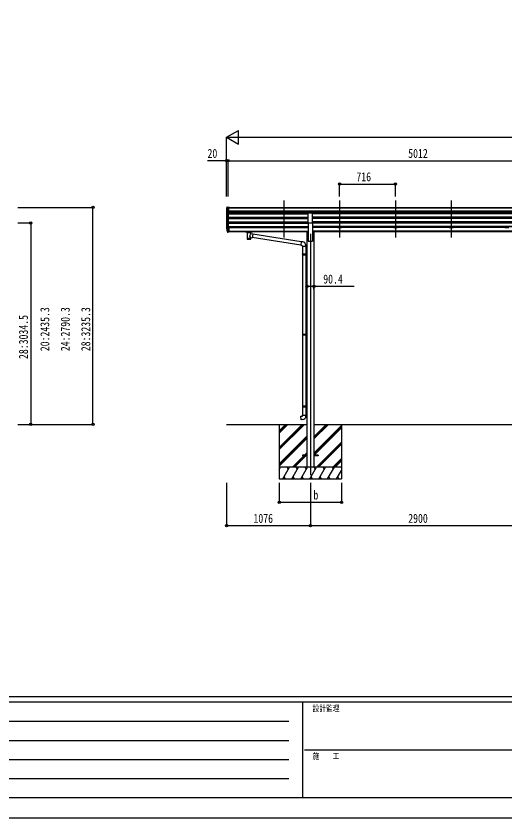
# Model space of a CAD drawing. Units: millimetres, scale not verified. Extents: x -14718 to 14718, y -10395 to 10395.
# Drawn here: x -8248 to -1968, y -10395 to -88 of the extents above; entities that cross this region are included whole.
import ezdxf
from ezdxf.enums import TextEntityAlignment as Align

# ---------------------------------------------------------------- set-up
doc = ezdxf.new("R2010")
doc.units = ezdxf.units.MM
doc.header["$LTSCALE"] = 40
for name, color, linetype in [('0-3_YKK_12', 2, 'Continuous'), ('0-4_YKK_13', 4, 'Continuous'), ('0-5_YKK_A1', 4, 'Continuous'), ('0-6_YKK_D', 6, 'Continuous'), ('0-7_YKK_ZWAK', 7, 'Continuous')]:
    doc.layers.add(name, color=color, linetype=linetype)
doc.styles.add('ＭＳ ゴシック', font='')
doc.styles.get('ＭＳ ゴシック').set_extended_font_data('MS Gothic')

msp = doc.modelspace()

# ---------------------------------------------------------------- linework, layer by layer
at = {"layer": '0-3_YKK_12'}
for p, q in [((-4807.43, -2458.1), (-4807.43, -2935.61)), ((-4091.43, -2458.1), (-4091.43, -2935.61)), ((-3375.43, -2458.1), (-3375.43, -2935.61)), ((-2659.43, -2458.1), (-2659.43, -2935.61)), ((-4467.43, -2888.93), (-4467.43, -5987.5))]:
    msp.add_line(p, q, dxfattribs=at)
at = {"layer": '0-4_YKK_13'}
for p, q in [((-5545.43, -2554.99), (-5545.43, -2555.62)), ((-5538.52, -2546.19), (-5542.59, -2551.99)), ((-5535.43, -2545.62), (-5537.76, -2545.76)), ((-5535.43, -2545.62), (-5516.93, -2545.62)), ((-5523.43, -2618.6), (-5523.43, -2545.62)), ((-5516.93, -2545.62), (-5506.93, -2545.71)), ((-5516.93, -2617.6), (-5516.93, -2545.62)), ((-5506.93, -2547.22), (-5506.93, -2545.71)), ((-5542.9, -2576.8), (-5537.58, -2579.87)), ((-5531.05, -2616.79), (-5540.06, -2601.2)), ((-5537.43, -2580.13), (-5537.43, -2596.41)), ((-5523.43, -2618.6), (-5528.64, -2618.28)), ((-5516.93, -2617.6), (-5523.43, -2617.6)), ((-4494.93, -2748.05), (-4494.93, -2616.25)), ((-4494.93, -2616.25), (-4439.93, -2616.25)), ((-4439.93, -2748.05), (-4439.93, -2616.25)), ((-4494.93, -2748.05), (-4439.93, -2748.05)), ((-5542.34, -2825.41), (-5538.46, -2833.36)), ((-5541.73, -2824.04), (-5538.46, -2831.1)), ((-5540.02, -2836.69), (-5539.68, -2841.09)), ((-5539.68, -2841.09), (-5530.87, -2864.64)), ((-5539.07, -2840.53), (-5530.87, -2856.71)), ((-5529.86, -2855.58), (-5537.62, -2840.17)), ((-5523.43, -2856.25), (-5528.56, -2856.25)), ((-5523.43, -2858.06), (-5528.28, -2858.06)), ((-5523.43, -2866), (-5528.28, -2866)), ((-5523.43, -2811.22), (-5523.43, -2866)), ((-5516.93, -2811.22), (-5523.43, -2811.22)), ((-5516.93, -2851.36), (-5523.43, -2851.36)), ((-5516.93, -2856.23), (-5523.43, -2856.23)), ((-5516.93, -2865.26), (-5523.43, -2865.26)), ((-5516.93, -2811.22), (-5516.93, -2865.26)), ((-5299.43, -2856.1), (-5299.43, -2861.86)), ((-5299.43, -2856.29), (-5299.43, -2857.83)), ((-5297.43, -2855.44), (-5214.43, -2855.44)), ((-5297.43, -2857.61), (-5214.43, -2857.61)), ((-5297.43, -2862.52), (-5282.93, -2862.52)), ((-5282.93, -2868.17), (-5282.93, -2861.62)), ((-5278.83, -2869.09), (-5278.85, -2954.53)), ((-5233.03, -2887.83), (-5233.03, -2869.09)), ((-5228.93, -2868.17), (-5228.93, -2861.62)), ((-5228.93, -2862.52), (-5214.43, -2862.52)), ((-5212.43, -2856.1), (-5212.43, -2861.86)), ((-5207.81, -2891.74), (-5233.03, -2887.82)), ((-5233.01, -2954.53), (-5233.03, -2933.86)), ((-5233.03, -2934.17), (-5214.83, -2937)), ((-5207.81, -2891.74), (-5214.83, -2937)), ((-4590.49, -3032.07), (-5214.56, -2935.26)), ((-4586.82, -2990.14), (-5208.13, -2893.75)), ((-4565.82, -2990.1), (-4586.66, -2988.28)), ((-4570.74, -3045.84), (-4524.74, -3045.84)), ((-4568.63, -3045.84), (-4568.63, -3146.57)), ((-4526.63, -3045.84), (-4526.63, -3144.01)), ((-4524.74, -3045.84), (-4524.74, -3034.93)), ((-4570.63, -3148.57), (-4569.63, -3146.57)), ((-4570.63, -3148.57), (-4526.63, -3148.57)), ((-4570.63, -3148.57), (-4570.63, -3156.57)), ((-4570.63, -3156.57), (-4526.63, -3156.57)), ((-4570.63, -3156.57), (-4569.63, -3158.57)), ((-4569.63, -3146.57), (-4526.63, -3146.57)), ((-4569.63, -3158.57), (-4526.63, -3158.57)), ((-4568.63, -3158.57), (-4568.63, -4175.25)), ((-4531.11, -3148.57), (-4531.54, -3146.57)), ((-4528.63, -3144.07), (-4512.63, -3143.6)), ((-4528.63, -3146.07), (-4528.63, -3144.07)), ((-4528.63, -3146.07), (-4526.63, -3146.07)), ((-4528.63, -3161.07), (-4528.63, -3159.07)), ((-4528.63, -3161.07), (-4512.63, -3161.54)), ((-4526.63, -3161.13), (-4526.63, -4172.7)), ((-4512.63, -3143.6), (-4512.63, -3161.54)), ((-4570.63, -4177.25), (-4569.63, -4175.25)), ((-4570.63, -4177.25), (-4526.63, -4177.25)), ((-4570.63, -4177.25), (-4570.63, -4185.25)), ((-4570.63, -4185.25), (-4526.63, -4185.25)), ((-4570.63, -4185.25), (-4569.63, -4187.25)), ((-4569.63, -4175.25), (-4526.63, -4175.25)), ((-4569.63, -4187.25), (-4526.63, -4187.25)), ((-4568.63, -4187.25), (-4568.63, -5097.94)), ((-4531.11, -4177.25), (-4531.54, -4175.25)), ((-4528.63, -4172.75), (-4512.63, -4172.28)), ((-4528.63, -4174.75), (-4528.63, -4172.75)), ((-4528.63, -4174.75), (-4526.63, -4174.75)), ((-4528.63, -4189.75), (-4528.63, -4187.75)), ((-4528.63, -4189.75), (-4512.63, -4190.23)), ((-4526.63, -4189.81), (-4526.63, -5095.38)), ((-4512.63, -4172.28), (-4512.63, -4190.23)), ((-4570.63, -5099.94), (-4569.63, -5097.94)), ((-4570.63, -5099.94), (-4526.63, -5099.94)), ((-4570.63, -5099.94), (-4570.63, -5107.94)), ((-4570.63, -5107.94), (-4526.63, -5107.94)), ((-4570.63, -5107.94), (-4569.63, -5109.94)), ((-4569.63, -5097.94), (-4526.63, -5097.94)), ((-4569.63, -5109.94), (-4526.63, -5109.94)), ((-4568.63, -5109.94), (-4568.63, -5219.94)), ((-4531.11, -5099.94), (-4531.54, -5097.94)), ((-4528.63, -5095.44), (-4512.63, -5094.97)), ((-4528.63, -5097.44), (-4528.63, -5095.44)), ((-4528.63, -5097.44), (-4526.63, -5097.44)), ((-4528.63, -5112.44), (-4528.63, -5110.44)), ((-4528.63, -5112.44), (-4512.63, -5112.91)), ((-4526.63, -5112.5), (-4526.63, -5219.94)), ((-4512.63, -5094.97), (-4512.63, -5112.91)), ((-4570.63, -5219.94), (-4524.63, -5219.94)), ((-4570.63, -5229.94), (-4570.63, -5219.94)), ((-4524.63, -5219.94), (-4524.63, -5230.86)), ((-4567.43, -5733), (-4567.43, -5742)), ((-4512.63, -5733), (-4567.43, -5733)), ((-4512.63, -5742), (-4567.43, -5742)), ((-4367.43, -5733), (-4422.23, -5733)), ((-4367.43, -5742), (-4422.23, -5742)), ((-4367.43, -5733), (-4367.43, -5742))]:
    msp.add_line(p, q, dxfattribs=at)
for points in [[(-5299.43, -2856.1), (-5299.39, -2855.91), (-5299.31, -2855.77), (-5299.21, -2855.67), (-5299.11, -2855.61), (-5298.99, -2855.57), (-5298.7, -2855.51), (-5298.21, -2855.46), (-5297.66, -2855.44), (-5297.43, -2855.44)], [(-5299.43, -2861.86), (-5299.39, -2862.05), (-5299.31, -2862.19), (-5299.21, -2862.28), (-5299.11, -2862.34), (-5298.99, -2862.39), (-5298.7, -2862.45), (-5298.21, -2862.5), (-5297.66, -2862.52), (-5297.43, -2862.52)], [(-5214.43, -2855.44), (-5214.08, -2855.44), (-5213.55, -2855.47), (-5213.1, -2855.52), (-5212.79, -2855.59), (-5212.63, -2855.69), (-5212.51, -2855.83), (-5212.44, -2856.01), (-5212.43, -2856.1)], [(-5214.43, -2862.52), (-5214.08, -2862.52), (-5213.55, -2862.49), (-5213.1, -2862.44), (-5212.79, -2862.36), (-5212.63, -2862.27), (-5212.51, -2862.13), (-5212.44, -2861.95), (-5212.43, -2861.86)], [(-4586.66, -2988.28), (-4590.66, -3034.1), (-4570.74, -3035.84), (-4570.74, -3045.84)], [(-4531.11, -3148.57), (-4531.11, -3156.57), (-4531.54, -3158.57)], [(-4528.63, -3159.07), (-4526.63, -3159.07), (-4526.63, -3146.07)], [(-4531.11, -4177.25), (-4531.11, -4185.25), (-4531.54, -4187.25)], [(-4528.63, -4187.75), (-4526.63, -4187.75), (-4526.63, -4174.75)], [(-4531.11, -5099.94), (-4531.11, -5107.94), (-4531.54, -5109.94)], [(-4528.63, -5110.44), (-4526.63, -5110.44), (-4526.63, -5097.44)], [(-4565.71, -5275.69), (-4586.55, -5277.51), (-4590.55, -5231.69), (-4570.63, -5229.94)]]:
    msp.add_lwpolyline(points, dxfattribs=at)
for centre, radius, start, end in [((-5542.43, -2554.99), 3, 93, 180), ((-5343.43, -2555.62), 202, 180, 184.94904), ((-5538.53, -2572.43), 6.18, 185.7035, 224.99897), ((-5537.7, -2546.76), 1, 93.5, 145), ((-5537.46, -2599.7), 3, 94.7167, 210), ((-5537.73, -2596.41), 0.3, 274.7167, 0), ((-5537.73, -2580.13), 0.3, 0, 60), ((-5528.46, -2615.29), 3, 210, 266.5), ((-5514.25, -2816.3), 29.53, 186.50806, 197.98144), ((-5512.84, -2814.54), 30.41, 187.1552, 198.19734), ((-4569.74, -3034.93), 45, 0, 85), ((-4569.63, -5230.86), 45, 275, 0)]:
    msp.add_arc(centre, radius, start, end, dxfattribs=at)
for centre, major_axis, ratio, start_param, end_param in [((-5454.78, -2816.73), (-89.06, 1.43), 0.57596, 6.1962358, 6.36781735), ((-5455.57, -2810.05), (87.93, 4.42), 0.541684, 3.06593365, 3.22285127), ((-5538.72, -2836.69), (1.3, 0), 0.90356, 1.37008925, 3.34719497), ((-5452.8, -2820.5), (-89.07, 0), 0.90356, 0.20560232, 0.25153482), ((-5453.51, -2816.63), (-88.05, 0), 0.90356, 0.26629649, 0.30038358), ((-5528.28, -2855.35), (-3, 0), 0.90356, 0.52359878, 1.57079633), ((-5528.28, -2863.29), (3, 0), 0.90356, 3.66519143, 4.71238898), ((-5528.56, -2854.9), (-1.5, 0), 0.90356, 0.52359878, 1.57079633), ((-5297.43, -2857.83), (2, 0), 0.109601, 1.57079633, 3.14159265), ((-5255.93, -2868.08), (27.06, 0), 0.069685, 3.14159265, 6.28318531), ((-5255.93, -2861.62), (27, 0), 0.070066, 6.28318531, 9.42477796), ((-5244.93, -2865.6), (16, 0), 0.361356, 6.26369786, 6.28318531), ((-5214.43, -2857.83), (2, 0), 0.109601, 0, 1.57079633), ((-5255.93, -2954.53), (22.92, 0), 0.101955, 3.14154991, 6.28339836), ((-5255.93, -2942.09), (22.91, 0), 0.122865, 3.14159265, 6.28318531), ((-5255.93, -2914.37), (-22.81, -26.62), 0.234429, 1.68554724, 3.12685194), ((-5253.38, -2911.73), (20.32, -22.25), 0.045535, 0.03899545, 1.30753457)]:
    msp.add_ellipse(centre, major_axis=major_axis, ratio=ratio, start_param=start_param, end_param=end_param, dxfattribs=at)
at = {"layer": '0-5_YKK_A1'}
for p, q in [((-5543.43, -2576.19), (-5543.43, -2810.86)), ((-5516.93, -2547.22), (-527.93, -2547.22)), ((-5516.93, -2552.44), (-527.93, -2552.44)), ((-5538.46, -2603.97), (-5538.46, -2837.57)), ((-5529.43, -2618.13), (-5529.44, -2856)), ((-5523.43, -2618.6), (-5523.43, -2811.22)), ((-5523.43, -2629.58), (-4494.93, -2629.58)), ((-5523.43, -2671.46), (-4494.93, -2671.46)), ((-5523.43, -2672.95), (-4494.93, -2672.95)), ((-5523.43, -2677.27), (-4494.93, -2677.27)), ((-517.93, -2595.97), (-5516.93, -2595.97)), ((-517.93, -2613.82), (-5516.93, -2613.82)), ((-4494.93, -2617.07), (-5516.93, -2617.07)), ((-5498.43, -2617.07), (-5498.43, -2629.58)), ((-5498.43, -2677.27), (-5498.43, -2690.13)), ((-4832.43, -2617.07), (-4832.43, -2629.58)), ((-4832.43, -2677.27), (-4832.43, -2690.13)), ((-4782.43, -2617.07), (-4782.43, -2629.48)), ((-4782.43, -2677.27), (-4782.43, -2690.13)), ((-1594.93, -2617.07), (-4439.93, -2617.07)), ((-1594.93, -2629.58), (-4439.93, -2629.58)), ((-1594.93, -2671.46), (-4439.93, -2671.46)), ((-1594.93, -2672.95), (-4439.93, -2672.95)), ((-1594.93, -2677.27), (-4439.93, -2677.27)), ((-4116.43, -2617.07), (-4116.43, -2629.58)), ((-4116.43, -2677.27), (-4116.43, -2690.13)), ((-4066.43, -2617.07), (-4066.43, -2629.48)), ((-4066.43, -2677.27), (-4066.43, -2690.13)), ((-3400.43, -2617.07), (-3400.43, -2629.58)), ((-3400.43, -2677.27), (-3400.43, -2690.13)), ((-3350.43, -2617.07), (-3350.43, -2629.48)), ((-3350.43, -2677.27), (-3350.43, -2690.13)), ((-2684.43, -2617.07), (-2684.43, -2629.58)), ((-2684.43, -2677.27), (-2684.43, -2690.13)), ((-2634.43, -2617.07), (-2634.43, -2629.48)), ((-2634.43, -2677.27), (-2634.43, -2690.13)), ((-1968.43, -2617.07), (-1968.43, -2629.58)), ((-1968.43, -2677.27), (-1968.43, -2690.13)), ((-5523.43, -2690.13), (-4494.93, -2690.13)), ((-5523.43, -2732), (-4494.93, -2732)), ((-5523.43, -2733.5), (-4494.93, -2733.5)), ((-5523.43, -2737.82), (-4494.93, -2737.82)), ((-5523.43, -2750.67), (-4494.93, -2750.67)), ((-5498.43, -2737.82), (-5498.43, -2750.67)), ((-4832.43, -2737.82), (-4832.43, -2750.58)), ((-4782.43, -2737.82), (-4782.43, -2750.67)), ((-4494.93, -2748.05), (-4494.93, -2982.5)), ((-1594.93, -2690.13), (-4439.93, -2690.13)), ((-1594.93, -2732), (-4439.93, -2732)), ((-1594.93, -2733.5), (-4439.93, -2733.5)), ((-1594.93, -2737.82), (-4439.93, -2737.82)), ((-4439.93, -2748.05), (-4439.93, -2982.5)), ((-1594.93, -2750.67), (-4439.93, -2750.67)), ((-4116.43, -2737.82), (-4116.43, -2750.58)), ((-4066.43, -2737.82), (-4066.43, -2750.67)), ((-3400.43, -2737.82), (-3400.43, -2750.58)), ((-3350.43, -2737.82), (-3350.43, -2750.67)), ((-2684.43, -2737.82), (-2684.43, -2750.58)), ((-2634.43, -2737.82), (-2634.43, -2750.67)), ((-1968.43, -2737.82), (-1968.43, -2750.58)), ((-5523.43, -2792.55), (-4494.93, -2792.55)), ((-5523.43, -2794.05), (-4494.93, -2794.05)), ((-5523.43, -2798.37), (-4494.93, -2798.37)), ((-5498.43, -2811.86), (-5516.93, -2811.86)), ((-5516.93, -2853.93), (-4512.63, -2853.93)), ((-5516.93, -2855.32), (-4512.63, -2855.32)), ((-5282.93, -2863.01), (-5516.93, -2863.01)), ((-5498.43, -2798.37), (-5498.43, -2811.86)), ((-5498.43, -2806.91), (-4832.43, -2806.91)), ((-4512.63, -2863.01), (-5228.93, -2863.01)), ((-4832.43, -2798.37), (-4832.43, -2811.86)), ((-4782.43, -2811.86), (-4832.43, -2811.86)), ((-4782.43, -2798.37), (-4782.43, -2811.86)), ((-4782.43, -2806.91), (-4494.93, -2806.91)), ((-4512.63, -2853.5), (-4512.63, -5887.5)), ((-4512.63, -2853.5), (-4494.93, -2853.5)), ((-1594.93, -2792.55), (-4439.93, -2792.55)), ((-1594.93, -2794.05), (-4439.93, -2794.05)), ((-1594.93, -2798.37), (-4439.93, -2798.37)), ((-4116.43, -2806.91), (-4439.93, -2806.91)), ((-4422.23, -2853.5), (-4439.93, -2853.5)), ((-4422.23, -2853.5), (-4422.23, -5887.5)), ((-1612.63, -2853.93), (-4422.23, -2853.93)), ((-1612.63, -2855.32), (-4422.23, -2855.32)), ((-1612.63, -2863.01), (-4422.23, -2863.01)), ((-4116.43, -2798.37), (-4116.43, -2811.86)), ((-4066.43, -2811.86), (-4116.43, -2811.86)), ((-4066.43, -2798.37), (-4066.43, -2811.86)), ((-3400.43, -2806.91), (-4066.43, -2806.91)), ((-3400.43, -2798.37), (-3400.43, -2811.86)), ((-3350.43, -2811.86), (-3400.43, -2811.86)), ((-3350.43, -2798.37), (-3350.43, -2811.86)), ((-2684.43, -2806.91), (-3350.43, -2806.91)), ((-2684.43, -2798.37), (-2684.43, -2811.86)), ((-2634.43, -2811.86), (-2684.43, -2811.86)), ((-2634.43, -2798.37), (-2634.43, -2811.86)), ((-1968.43, -2806.91), (-2634.43, -2806.91)), ((-1968.43, -2798.37), (-1968.43, -2811.86)), ((-1918.43, -2811.86), (-1968.43, -2811.86)), ((-4494.93, -2982.5), (-4439.93, -2982.5)), ((-5543.43, -5337.5), (-4512.63, -5337.5)), ((-4867.43, -5337.5), (-4867.43, -6037.5)), ((-4867.43, -5631.68), (-4573.25, -5337.5)), ((-4867.43, -5645.82), (-4559.11, -5337.5)), ((-4867.43, -5659.96), (-4544.97, -5337.5)), ((-4867.43, -5447.83), (-4757.1, -5337.5)), ((-4867.43, -5433.69), (-4771.24, -5337.5)), ((-4867.43, -5419.55), (-4785.38, -5337.5)), ((-4422.23, -5337.5), (-1612.63, -5337.5)), ((-4422.23, -5523.13), (-4236.6, -5337.5)), ((-4422.23, -5508.99), (-4250.74, -5337.5)), ((-4422.23, -5494.85), (-4264.88, -5337.5)), ((-4422.23, -5706.98), (-4067.43, -5352.18)), ((-4067.43, -5337.5), (-4067.43, -6037.5)), ((-4422.23, -5721.12), (-4067.43, -5366.32)), ((-4419.97, -5733), (-4067.43, -5380.46)), ((-4867.43, -5843.81), (-4512.63, -5489.01)), ((-4867.43, -5857.95), (-4512.63, -5503.15)), ((-4867.43, -5872.09), (-4512.63, -5517.29)), ((-4390.62, -5887.5), (-4067.43, -5564.31)), ((-4376.48, -5887.5), (-4067.43, -5578.45)), ((-4362.34, -5887.5), (-4067.43, -5592.59)), ((-4698.99, -5887.5), (-4553.49, -5742)), ((-4684.85, -5887.5), (-4539.35, -5742)), ((-4670.7, -5887.5), (-4525.2, -5742)), ((-4544.49, -5733), (-4512.63, -5701.14)), ((-4530.35, -5733), (-4512.63, -5715.28)), ((-4516.2, -5733), (-4512.63, -5729.43)), ((-4178.49, -5887.5), (-4067.43, -5776.44)), ((-4164.35, -5887.5), (-4067.43, -5790.58)), ((-4150.2, -5887.5), (-4067.43, -5804.73)), ((-4067.43, -5887.5), (-4867.43, -5887.5)), ((-4867.43, -5915), (-4851.55, -5887.5)), ((-4822.68, -6037.5), (-4736.08, -5887.5)), ((-4751.08, -5913.48), (-4766.08, -5887.5)), ((-4707.21, -6037.5), (-4620.61, -5887.5)), ((-4635.61, -5913.48), (-4650.61, -5887.5)), ((-4591.74, -6037.5), (-4505.14, -5887.5)), ((-4520.14, -5913.48), (-4535.14, -5887.5)), ((-4476.27, -6037.5), (-4389.67, -5887.5)), ((-4404.67, -5913.48), (-4419.67, -5887.5)), ((-4360.8, -6037.5), (-4274.2, -5887.5)), ((-4289.2, -5913.48), (-4304.2, -5887.5)), ((-4245.33, -6037.5), (-4158.73, -5887.5)), ((-4188.73, -5887.5), (-4173.73, -5913.48)), ((-4129.86, -6037.5), (-4067.43, -5929.36)), ((-4073.26, -5887.5), (-4067.43, -5897.6)), ((-4867.43, -6037.5), (-4067.43, -6037.5)), ((-4807.69, -6011.52), (-4792.69, -6037.5)), ((-4692.22, -6011.52), (-4677.22, -6037.5)), ((-4576.74, -6011.52), (-4561.74, -6037.5)), ((-4461.27, -6011.52), (-4446.28, -6037.5)), ((-4345.8, -6011.52), (-4330.81, -6037.5)), ((-4230.33, -6011.52), (-4215.34, -6037.5)), ((-4114.87, -6011.52), (-4099.87, -6037.5))]:
    msp.add_line(p, q, dxfattribs=at)
at = {"layer": '0-6_YKK_D'}
for p, q in [((-5543.43, -1647.22), (-5391.88, -1559.72)), ((-5543.43, -2408.1), (-5543.43, -1646.22)), ((-5543.43, -1647.22), (-5391.88, -1734.72)), ((-5543.43, -1647.22), (-5240.32, -1647.22)), ((-5391.88, -1734.72), (-5391.88, -1559.72)), ((-5368.43, -1647.22), (5061.57, -1647.22)), ((-5543.43, -2408.1), (-5543.43, -1946.22)), ((-5523.43, -2408.1), (-5523.43, -1946.22)), ((-5523.43, -2408.1), (-5523.43, -1946.22)), ((-5523.43, -1947.22), (-511.43, -1947.22)), ((-4091.43, -2408.1), (-4091.43, -2246.22)), ((-4091.43, -2247.22), (-3375.43, -2247.22)), ((-3375.43, -2408.1), (-3375.43, -2246.22)), ((-8223.14, -2547.22), (-7259.27, -2547.22)), ((-7260.27, -5337.5), (-7260.27, -2547.22)), ((-8223.14, -2748.05), (-8059.27, -2748.05)), ((-8060.27, -2748.05), (-8060.27, -5337.5)), ((-4512.63, -3569.55), (-4512.63, -3561.05)), ((-4422.23, -3600.4), (-4422.23, -3561.05)), ((-8223.14, -5337.5), (-8059.27, -5337.5)), ((-8223.14, -5337.5), (-7259.27, -5337.5)), ((-5543.43, -6087.5), (-5543.43, -6638.5)), ((-4867.43, -6087.5), (-4867.43, -6338.5)), ((-4467.43, -6087.5), (-4467.43, -6638.5)), ((-4467.43, -6087.5), (-4467.43, -6638.5)), ((-4067.43, -6087.5), (-4067.43, -6338.5)), ((-4867.43, -6337.5), (-4067.43, -6337.5)), ((-5543.43, -6637.5), (-4467.43, -6637.5)), ((-4467.43, -6637.5), (-1567.43, -6637.5))]:
    msp.add_line(p, q, dxfattribs=at)
for points in [[(-5523.43, -1947.22), (-5543.43, -1947.22), (-5789.73, -1947.22)], [(-4512.63, -3562.05), (-4422.23, -3562.05), (-3906.43, -3562.05)]]:
    msp.add_lwpolyline(points, dxfattribs=at)
for centre in [(-5543.43, -1947.22), (-5523.43, -1947.22), (-5523.43, -1947.22), (-4091.43, -2247.22), (-3375.43, -2247.22), (-7260.27, -2547.22), (-8060.27, -2748.05), (-4512.63, -3562.05), (-4422.23, -3562.05), (-8060.27, -5337.5), (-7260.27, -5337.5), (-4867.43, -6337.5), (-4067.43, -6337.5), (-5543.43, -6637.5), (-4467.43, -6637.5), (-4467.43, -6637.5)]:
    msp.add_circle(centre, 14.88, dxfattribs=at)
at = {"layer": '0-7_YKK_ZWAK'}
for p, q in [((13632.57, -8837.5), (-13667.43, -8837.5)), ((-4567.43, -8907.5), (-13667.43, -8907.5)), ((-4567.43, -8907.5), (-4567.43, -10132.5)), ((-17.43, -8907.5), (-4567.43, -8907.5)), ((-13518.68, -9152.5), (-4742.43, -9152.5)), ((-13518.68, -9397.5), (-4742.43, -9397.5)), ((-4541.18, -9520), (-17.43, -9520)), ((-13518.68, -9642.5), (-4742.43, -9642.5)), ((-13518.68, -9887.5), (-4742.43, -9887.5)), ((-13667.43, -10132.5), (-4567.43, -10132.5)), ((-4567.43, -10132.5), (-17.43, -10132.5))]:
    msp.add_line(p, q, dxfattribs=at)
msp.add_lwpolyline([(-14717.5, -10395), (14717.5, -10395), (14717.5, 10395), (-14717.5, 10395)], close=True, dxfattribs=at)

# ---------------------------------------------------------------- texts
at = {"layer": '0-6_YKK_D', "style": 'ＭＳ ゴシック', "width": 0.8}
for s, p in [('20', (-5788.73, -1946.22)), ('5012', (-3210.63, -1946.22)), ('716', (-3876.23, -2246.22)), ('90.4', (-4302.23, -3561.05)), ('b', (-4428.13, -6336.5)), ('1076', (-5198.63, -6636.5)), ('2900', (-3210.63, -6636.5))]:
    msp.add_text(s, height=115.5, dxfattribs=at).set_placement(p, align=Align.BOTTOM_LEFT)
for s, p in [('20:2435.3', (-7786.27, -4395.96)), ('24:2790.3', (-7523.77, -4395.96)), ('28:3235.3', (-7261.27, -4395.96)), ('28:3034.5', (-8061.27, -4496.37))]:
    msp.add_text(s, height=115.5, rotation=90, dxfattribs=at).set_placement(p, align=Align.BOTTOM_LEFT)
at = {"layer": '0-7_YKK_ZWAK', "style": 'ＭＳ ゴシック', "width": 0.8}
for s, p in [('設計監理', (-4439.1, -9047.5)), ('施\u3000\u3000工', (-4439.1, -9660))]:
    msp.add_text(s, height=76.98, dxfattribs=at).set_placement(p, align=Align.BOTTOM_LEFT)

doc.saveas('drawing.dxf')
